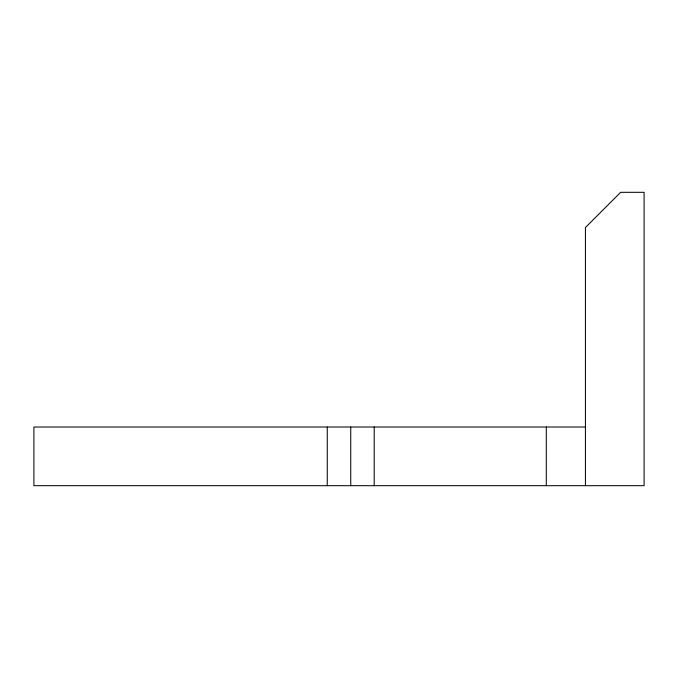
<?xml version="1.0" encoding="UTF-8"?>
<svg xmlns="http://www.w3.org/2000/svg" width="678" height="678" viewBox="0 0 678 678"><rect width="100%" height="100%" fill="white"/><g stroke="black" fill="none" stroke-linecap="round" stroke-linejoin="round"><path stroke-width="1.02" d="M585.428 427.013L33.9 427.013L33.9 485.685L644.1 485.685L644.1 192.315L620.633 192.315L585.428 227.52L585.428 485.685M546.298 427.013L546.298 485.685M374.205 427.013L374.205 485.685M350.738 427.013L350.738 485.685M327.262 427.013L327.262 485.685"/></g></svg>
